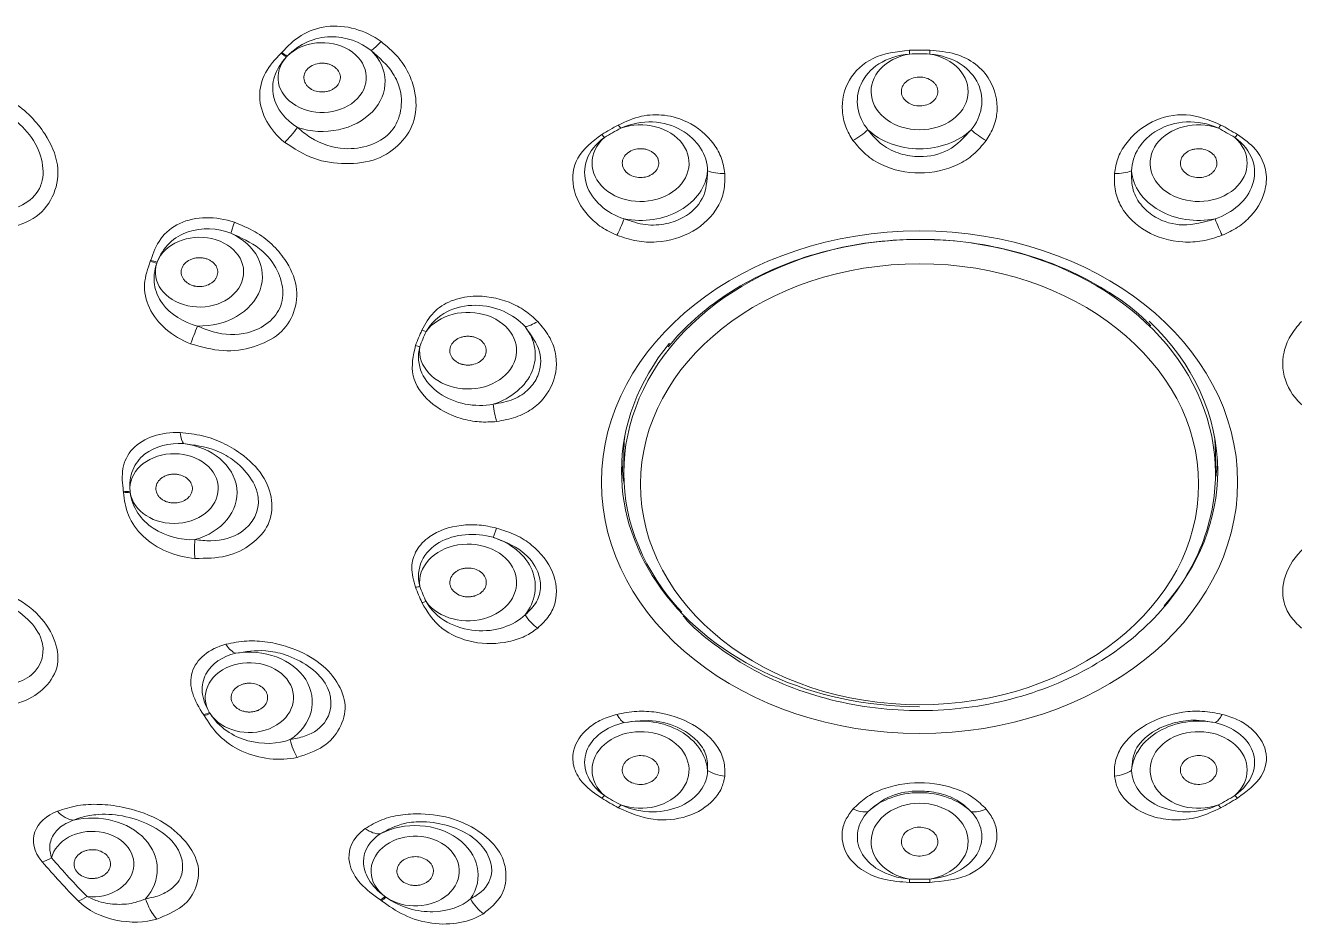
# Model space of a CAD drawing. Extents: x 0 to 3160, y 0 to 2315.
# Drawn here: x 1064.44 to 1099.19, y 929.91 to 954.57 of the extents above; entities that cross this region are included whole.
import ezdxf

# ---------------------------------------------------------------- set-up
doc = ezdxf.new("R2010")
doc.units = 0
doc.header["$LTSCALE"] = 10
doc.header["$MEASUREMENT"] = 0
doc.layers.get('0').update_dxf_attribs({"linetype": 'CONTINUOUS'})

msp = doc.modelspace()

# ---------------------------------------------------------------- linework, layer by layer
at = {"color": 7, "linetype": 'Continuous', "lineweight": 18}
for p, q in [((1080.824, 942.789), (1080.824, 942.304)), ((1097.024, 942.304), (1097.024, 942.789))]:
    msp.add_line(p, q, dxfattribs=at)
at = {"color": 7, "linetype": 'Continuous', "lineweight": 13}
for centre, major_axis, ratio, start_param, end_param in [((1088.924, 946.63), (37.699, 0), 0.790155, 5.156583, 10.55138), ((1088.924, 945.822), (-34.52, 0), 0.790155, 3.141593, 6.283185), ((1072.565, 953.137), (1.209, 0), 0.790155, 2.51018, 8.762594), ((1074.305, 954.509), (-0.475, -0.643), 0.18333, 0.372338, 1.069202), ((1088.924, 943.388), (21.895, 0), 0.790155, 2.493937, 2.495651), ((1088.924, 943.375), (21.709, 0), 0.790155, 2.493937, 2.495651), ((1072.565, 953.022), (-1.723, 0), 0.790155, 1.168192, 3.821397), ((1088.924, 952.755), (1.328, 0), 0.790155, 1.780257, 7.64452), ((1088.924, 942.489), (-14.424, 0), 0.790155, 4.69308, 4.731698), ((1088.924, 942.483), (14.302, 0), 0.790155, 1.551487, 1.590105), ((1081.283, 950.793), (1.328, 0), 0.790155, 2.408576, 8.272839), ((1096.565, 950.793), (1.328, 0), 0.790155, 1.151939, 7.016202), ((1071.688, 951.771), (-0.496, -0.628), 0.201371, 1.028996, 1.72586), ((1088.924, 942.489), (-14.424, 0), 0.790155, 5.321398, 5.360017), ((1088.924, 942.483), (14.302, 0), 0.790155, 2.179806, 2.218424), ((1087.116, 951.822), (-0.651, -0.465), 0.42584, 1.252545, 1.894), ((1088.924, 952.64), (-1.842, 0), 0.790155, 0.696206, 2.445387), ((1090.732, 951.822), (-0.651, 0.465), 0.42584, 1.247593, 1.889048), ((1088.924, 942.483), (14.302, 0), 0.790155, 0.923169, 0.961787), ((1088.924, 942.489), (-14.424, 0), 0.790155, 4.064761, 4.10338), ((1081.283, 950.678), (-1.842, 0), 0.790155, 1.324524, 3.073705), ((1083.634, 950.928), (-0.797, -0.065), 0.516767, 0.830444, 1.4719), ((1094.214, 950.928), (-0.797, 0.065), 0.516767, 1.669693, 2.311148), ((1096.565, 950.678), (-1.842, 0), 0.790155, 0.067887, 1.817068), ((1070.321, 949.602), (-0.262, -0.756), 0.015481, 5.319461, 6.016325), ((1080.708, 949.248), (-0.294, -0.744), 0.137649, 1.008542, 1.649998), ((1088.924, 942.304), (-8.1, 0), 0.790155, 3.141593, 5.631894), ((1097.14, 949.248), (-0.294, 0.744), 0.137649, 1.491595, 2.13305), ((1069.207, 947.808), (1.209, 0), 0.790155, 2.879779, 9.132193), ((1069.207, 947.693), (-1.723, 0), 0.790155, 1.537791, 4.190996), ((1088.924, 943.388), (21.895, 0), 0.790155, 2.863537, 2.86525), ((1088.924, 943.375), (21.709, 0), 0.790155, 2.863537, 2.86525), ((1076.56, 945.657), (1.328, 0), 0.790155, 3.036895, 8.901158), ((1078.556, 946.908), (-0.58, -0.551), 0.3757, 0.441364, 1.082819), ((1069.133, 946.302), (-0.285, -0.748), 0.006264, 0.917112, 1.613975), ((1088.924, 942.489), (-14.424, 0), 0.790155, 5.949717, 5.988335), ((1088.924, 942.483), (14.302, 0), 0.790155, 2.808124, 2.846742), ((1076.56, 945.542), (-1.842, 0), 0.790155, 1.952843, 3.702024), ((1077.439, 944.19), (0.098, -0.794), 0.237725, 4.681171, 5.322626), ((1068.85, 943.889), (-0.037, -0.799), 0.234951, 5.362384, 6.059247), ((1068.511, 941.88), (1.209, 0), 0.790155, 3.249378, 9.501792), ((1068.511, 941.766), (-1.723, 0), 0.790155, 1.90739, 4.560595), ((1088.924, 943.388), (21.895, 0), 0.790155, 3.233136, 3.234849), ((1088.924, 943.375), (21.709, 0), 0.790155, 3.233136, 3.234849), ((1077.439, 941.297), (-0.208, -0.772), 0.056522, 0.242482, 0.883937), ((1069.25, 940.473), (-0.061, -0.798), 0.212439, 4.718598, 5.415462), ((1076.56, 939.309), (1.328, 0), 0.790155, 3.665213, 9.529476), ((1076.56, 939.194), (-1.842, 0), 0.790155, 2.581161, 4.330343), ((1088.924, 942.489), (-14.424, 0), 0.790155, 0.29485, 0.333468), ((1088.924, 942.483), (14.302, 0), 0.790155, 3.436443, 3.475061), ((1088.924, 942.355), (8.162, 0), 0.790155, 3.665551, 4.712389), ((1078.556, 938.58), (0.511, -0.615), 0.556904, 4.516601, 5.158057), ((1070.09, 938.142), (0.202, -0.774), 0.44544, 5.337326, 6.034189), ((1070.573, 936.04), (-1.723, 0), 0.790155, 2.276989, 4.930194), ((1070.573, 936.155), (1.209, 0), 0.790155, 3.618977, 9.871391), ((1088.924, 943.388), (21.895, 0), 0.790155, 3.602735, 3.604448), ((1088.924, 943.375), (21.709, 0), 0.790155, 3.602735, 3.604448), ((1080.708, 936.239), (0.189, -0.777), 0.318853, 5.403993, 6.045448), ((1081.283, 934.058), (-1.842, 0), 0.790155, 3.20948, 4.958661), ((1096.565, 934.058), (-1.842, 0), 0.790155, 4.466117, 6.215298), ((1097.14, 936.239), (0.189, 0.777), 0.318853, 3.37933, 4.020785), ((1081.283, 934.173), (1.328, 0), 0.790155, 4.293532, 10.157795), ((1096.565, 934.173), (1.328, 0), 0.790155, 5.550169, 11.414432), ((1072.025, 935.071), (0.177, -0.78), 0.425202, 4.701083, 5.397947), ((1083.634, 934.56), (0.796, -0.078), 0.69797, 4.082197, 4.723652), ((1094.214, 934.56), (0.796, 0.078), 0.69797, 4.701126, 5.342581), ((1088.924, 932.096), (-1.842, 0), 0.790155, 3.837798, 5.58698), ((1088.924, 942.489), (-14.424, 0), 0.790155, 0.923169, 0.961787), ((1088.924, 942.483), (14.302, 0), 0.790155, 4.064761, 4.10338), ((1088.924, 932.211), (1.328, 0), 0.790155, 4.92185, 10.786113), ((1088.924, 942.483), (14.302, 0), 0.790155, 5.321398, 5.360017), ((1088.924, 942.489), (-14.424, 0), 0.790155, 2.179806, 2.218424), ((1065.566, 933.752), (0.359, -0.933), 0.592247, 5.317737, 5.995766), ((1066.272, 931.452), (-1.779, 0), 0.790155, 2.531812, 5.008011), ((1087.116, 933.666), (0.6, -0.53), 0.607043, 5.181947, 5.823402), ((1090.732, 933.666), (0.6, 0.53), 0.607043, 3.601376, 4.242831), ((1066.272, 931.595), (1.136, 0), 0.790155, 4.587753, 9.235255), ((1073.873, 933.137), (0.458, -0.656), 0.61852, 5.225567, 5.92243), ((1075.113, 931.404), (1.209, 0), 0.790155, 3.988576, 10.24099), ((1075.113, 931.29), (-1.723, 0), 0.790155, 2.646588, 5.299793), ((1088.924, 944.6), (28.789, 0), 0.790155, 3.741114, 3.798709), ((1088.924, 944.63), (-29.098, 0), 0.790155, 0.599521, 0.657116), ((1088.924, 942.489), (-14.424, 0), 0.790155, 1.551487, 1.590105), ((1088.924, 942.483), (14.302, 0), 0.790155, 4.69308, 4.731698), ((1088.924, 943.375), (21.709, 0), 0.790155, 3.972334, 3.974047), ((1068.257, 930.826), (0.292, -0.956), 0.556219, 4.729444, 5.407473), ((1088.924, 943.388), (21.895, 0), 0.790155, 3.972334, 3.974047), ((1077.082, 930.825), (0.431, -0.674), 0.60329, 4.599472, 5.296335)]:
    msp.add_ellipse(centre, major_axis=major_axis, ratio=ratio, start_param=start_param, end_param=end_param, dxfattribs=at)
at = {"color": 7, "linetype": 'Continuous', "lineweight": 18}
for centre, major_axis, ratio, start_param, end_param in [((1088.924, 945.987), (34.11, 0), 0.790155, 0, 3.141593), ((1071.589, 954.191), (-0.579, 0.552), 0.489427, 1.773217, 2.007632), ((1071.611, 954.214), (0.578, -0.553), 0.488794, 4.91568, 5.150095), ((1088.648, 954.272), (-0.012, 0.8), 0.011834, 2.076794, 2.23044), ((1089.2, 954.272), (-0.012, -0.8), 0.011834, 0.911152, 1.064799), ((1080.296, 951.985), (-0.41, 0.687), 0.369764, 1.971146, 2.124793), ((1080.743, 952.242), (0.386, -0.701), 0.350617, 5.125372, 5.279019), ((1097.105, 952.242), (0.386, 0.701), 0.350617, 4.145759, 4.299406), ((1097.552, 951.985), (-0.41, -0.687), 0.369764, 1.0168, 1.170446), ((1068.039, 948.545), (-0.753, 0.27), 0.589653, 1.54494, 1.779354), ((1068.049, 948.574), (0.752, -0.272), 0.589366, 4.687755, 4.92217), ((1088.924, 942.355), (8.162, 0), 0.790155, 0, 0.691739), ((1075.41, 946.672), (0.733, -0.321), 0.579144, 4.807386, 4.961032), ((1088.924, 942.304), (-8.1, 0), 0.790155, 5.631894, 6.283185), ((1075.24, 946.257), (-0.747, 0.287), 0.586457, 1.638854, 1.792501), ((1088.924, 942.355), (8.162, 0), 0.790155, 2.567172, 3.141593), ((1088.924, 942.789), (8.1, 0), 0.790155, 3.061138, 3.141593), ((1088.924, 942.789), (8.1, 0), 0.790155, 0, 0.080209), ((1088.924, 942.789), (8.15, 0), 0.790155, 3.152785, 3.260973), ((1088.924, 942.789), (8.15, 0), 0.790155, 6.195221, 6.272092), ((1088.924, 942.355), (8.162, 0), 0.790155, 3.141593, 3.665552), ((1088.924, 942.304), (-8.1, 0), 0.790155, 0, 0.637449), ((1088.924, 942.355), (8.162, 0), 0.790155, 5.675484, 6.283185), ((1067.306, 942.297), (0.795, 0.092), 0.610341, 4.407184, 4.641599), ((1067.31, 942.268), (-0.794, -0.094), 0.610244, 1.264274, 1.498689), ((1075.24, 939.689), (0.747, 0.287), 0.586457, 4.337038, 4.490685), ((1075.41, 939.274), (-0.733, -0.321), 0.579144, 1.168506, 1.322153), ((1069.483, 936.233), (0.677, 0.426), 0.548886, 4.145622, 4.380037), ((1069.499, 936.206), (-0.676, -0.427), 0.548418, 1.002967, 1.237381), ((1080.296, 933.961), (0.41, 0.687), 0.369764, 4.004746, 4.158392), ((1080.743, 933.704), (-0.386, -0.701), 0.350617, 0.85052, 1.004166), ((1097.105, 933.704), (-0.386, 0.701), 0.350617, 2.137426, 2.291073), ((1097.552, 933.961), (0.41, -0.687), 0.369764, 5.266386, 5.420032), ((1065.156, 932.377), (-0.756, -0.654), 0.50602, 0.844351, 1.158239), ((1088.648, 931.675), (0.012, 0.8), 0.011834, 3.899098, 4.052745), ((1089.2, 931.675), (0.012, -0.8), 0.011834, 5.372033, 5.52568), ((1066.13, 931.318), (0.716, 0.699), 0.485274, 3.956021, 4.26991), ((1074.285, 931.199), (0.468, 0.649), 0.413301, 3.957805, 4.19222), ((1074.313, 931.179), (-0.467, -0.65), 0.412525, 0.815539, 1.049953)]:
    msp.add_ellipse(centre, major_axis=major_axis, ratio=ratio, start_param=start_param, end_param=end_param, dxfattribs=at)
at = {"color": 7, "linetype": 'Continuous', "lineweight": 13}
for centre, major_axis in [((1088.924, 945.609), (33.622, 0)), ((1088.924, 942.055), (-8.709, 0)), ((1088.924, 941.998), (7.641, 0))]:
    msp.add_ellipse(centre, major_axis=major_axis, ratio=0.790155, dxfattribs=at)
for points, knots in [([(1074.179, 954.123), (1073.758, 954.434), (1073.2, 954.595), (1072.434, 954.501), (1072.194, 954.415), (1071.786, 954.159), (1071.623, 953.993), (1071.463, 953.826)], [0, 0, 0, 0, 0.5, 0.5, 0.75, 0.75, 1, 1, 1, 1]), ([(1074.179, 954.123), (1074.337, 953.992), (1074.641, 953.74), (1074.95, 953.265), (1075.148, 952.677), (1075.157, 951.973), (1074.75, 951.31), (1074.079, 950.849), (1073.214, 950.74), (1072.301, 950.867), (1071.797, 951.195), (1071.54, 951.362)], [0, 0, 0, 0, 0.087607, 0.169371, 0.250856, 0.377447, 0.501128, 0.621802, 0.747777, 0.872041, 1, 1, 1, 1]), ([(1071.611, 953.724), (1071.774, 953.891), (1071.961, 954.024), (1072.365, 954.202), (1072.579, 954.247), (1073.209, 954.263), (1073.612, 954.114), (1073.905, 953.878)], [0, 0, 0, 0, 0.25, 0.25, 0.5, 0.5, 1, 1, 1, 1]), ([(1071.441, 953.802), (1071.282, 953.636), (1071.122, 953.465), (1070.905, 953.065), (1070.849, 952.84), (1070.867, 952.154), (1071.133, 951.684), (1071.54, 951.362)], [0, 0, 0, 0, 0.25, 0.25, 0.5, 0.5, 1, 1, 1, 1]), ([(1071.89, 951.769), (1071.565, 951.97), (1071.314, 952.281), (1071.199, 952.802), (1071.204, 952.986), (1071.318, 953.351), (1071.431, 953.533), (1071.589, 953.7)], [0, 0, 0, 0, 0.5, 0.5, 0.75, 0.75, 1, 1, 1, 1]), ([(1071.89, 951.769), (1072.006, 951.673), (1072.372, 951.37), (1073.318, 951.056), (1074.131, 951.322), (1074.694, 951.912), (1074.835, 952.546), (1074.488, 953.364), (1074.128, 953.681), (1073.905, 953.878)], [0, 0, 0, 0, 0.080562, 0.253207, 0.499831, 0.500495, 0.747529, 0.843295, 1, 1, 1, 1]), ([(1087.1, 951.413), (1087.026, 951.536), (1086.873, 951.79), (1086.763, 952.361), (1086.91, 953.084), (1087.626, 953.767), (1088.296, 953.844), (1088.646, 953.884)], [0, 0, 0, 0, 0.121003, 0.24993, 0.500418, 0.740079, 1, 1, 1, 1]), ([(1087.51, 951.707), (1087.219, 952.061), (1087.127, 952.536), (1087.417, 953.172), (1087.582, 953.365), (1088.033, 953.656), (1088.323, 953.752), (1088.648, 953.781)], [0, 0, 0, 0, 0.5, 0.5, 0.75, 0.75, 1, 1, 1, 1]), ([(1089.2, 953.781), (1089.523, 953.752), (1089.813, 953.657), (1090.264, 953.366), (1090.431, 953.171), (1090.72, 952.541), (1090.628, 952.06), (1090.338, 951.707)], [0, 0, 0, 0, 0.25, 0.25, 0.5, 0.5, 1, 1, 1, 1]), ([(1089.203, 953.884), (1089.44, 953.864), (1089.891, 953.828), (1090.48, 953.529), (1090.952, 952.997), (1091.095, 952.36), (1090.977, 951.789), (1090.823, 951.537), (1090.748, 951.413)], [0, 0, 0, 0, 0.178327, 0.339125, 0.500023, 0.752204, 0.878517, 1, 1, 1, 1]), ([(1063.484, 952.793), (1063.692, 952.694), (1064.095, 952.503), (1064.604, 952.082), (1065.063, 951.509), (1065.396, 950.757), (1065.276, 949.929), (1064.786, 949.265), (1063.948, 948.967), (1062.987, 948.943), (1062.371, 949.189), (1062.054, 949.316)], [0, 0, 0, 0, 0.087456, 0.169153, 0.25014, 0.377375, 0.499739, 0.622279, 0.749894, 0.871256, 1, 1, 1, 1]), ([(1062.327, 949.888), (1062.409, 949.837), (1062.632, 949.696), (1063.123, 949.508), (1064.026, 949.387), (1064.697, 949.784), (1065.012, 950.55), (1064.831, 951.351), (1064.147, 952.003), (1063.694, 952.282), (1063.453, 952.38), (1063.366, 952.415)], [0, 0, 0, 0, 0.046355, 0.127416, 0.254336, 0.50001, 0.500136, 0.746142, 0.872777, 0.954138, 1, 1, 1, 1]), ([(1080.673, 951.837), (1080.878, 951.931), (1081.268, 952.111), (1081.947, 952.138), (1082.687, 951.917), (1083.232, 951.456), (1083.521, 950.929), (1083.566, 950.649), (1083.589, 950.511)], [0, 0, 0, 0, 0.178327, 0.339125, 0.500023, 0.752204, 0.878517, 1, 1, 1, 1]), ([(1080.743, 951.752), (1081.026, 951.878), (1081.329, 951.936), (1081.901, 951.907), (1082.174, 951.825), (1082.85, 951.442), (1083.11, 951.005), (1083.121, 950.58)], [0, 0, 0, 0, 0.25, 0.25, 0.5, 0.5, 1, 1, 1, 1]), ([(1094.259, 950.511), (1094.282, 950.647), (1094.329, 950.929), (1094.625, 951.452), (1095.23, 951.982), (1096.27, 952.215), (1096.866, 951.966), (1097.175, 951.837)], [0, 0, 0, 0, 0.121003, 0.24993, 0.500418, 0.740079, 1, 1, 1, 1]), ([(1094.727, 950.58), (1094.738, 951.007), (1094.993, 951.439), (1095.674, 951.826), (1095.944, 951.907), (1096.516, 951.936), (1096.821, 951.879), (1097.105, 951.752)], [0, 0, 0, 0, 0.5, 0.5, 0.75, 0.75, 1, 1, 1, 1]), ([(1080.638, 948.817), (1080.495, 948.885), (1080.2, 949.024), (1079.727, 949.445), (1079.359, 950.111), (1079.477, 951.008), (1079.967, 951.383), (1080.222, 951.578)], [0, 0, 0, 0, 0.121003, 0.24993, 0.500418, 0.740079, 1, 1, 1, 1]), ([(1087.51, 951.707), (1087.631, 951.559), (1087.864, 951.274), (1088.383, 951.029), (1089.012, 950.931), (1089.784, 951.098), (1090.146, 951.496), (1090.338, 951.707)], [0, 0, 0, 0, 0.179168, 0.347393, 0.501625, 0.737142, 1, 1, 1, 1]), ([(1097.626, 951.578), (1097.805, 951.452), (1098.145, 951.212), (1098.419, 950.692), (1098.442, 950.033), (1098.128, 949.439), (1097.649, 949.022), (1097.354, 948.885), (1097.21, 948.817)], [0, 0, 0, 0, 0.178327, 0.339125, 0.500023, 0.752204, 0.878517, 1, 1, 1, 1]), ([(1080.834, 949.267), (1080.351, 949.423), (1079.946, 949.769), (1079.735, 950.425), (1079.732, 950.66), (1079.889, 951.108), (1080.055, 951.321), (1080.296, 951.495)], [0, 0, 0, 0, 0.5, 0.5, 0.75, 0.75, 1, 1, 1, 1]), ([(1090.748, 951.413), (1090.638, 951.279), (1090.424, 951.019), (1089.831, 950.642), (1088.926, 950.447), (1088.019, 950.64), (1087.425, 951.018), (1087.211, 951.279), (1087.1, 951.413)], [0, 0, 0, 0, 0.130106, 0.252927, 0.499594, 0.746402, 0.869479, 1, 1, 1, 1]), ([(1097.552, 951.495), (1097.792, 951.322), (1097.957, 951.11), (1098.116, 950.662), (1098.113, 950.425), (1097.904, 949.774), (1097.495, 949.422), (1097.014, 949.267)], [0, 0, 0, 0, 0.25, 0.25, 0.5, 0.5, 1, 1, 1, 1]), ([(1083.589, 950.511), (1083.59, 950.349), (1083.592, 950.035), (1083.366, 949.447), (1082.765, 948.866), (1081.902, 948.605), (1081.167, 948.641), (1080.818, 948.758), (1080.638, 948.817)], [0, 0, 0, 0, 0.130106, 0.252927, 0.499594, 0.746402, 0.869479, 1, 1, 1, 1]), ([(1080.834, 949.267), (1081.028, 949.2), (1081.404, 949.071), (1081.986, 949.109), (1082.56, 949.32), (1083.075, 949.817), (1083.105, 950.316), (1083.121, 950.58)], [0, 0, 0, 0, 0.179168, 0.347393, 0.501625, 0.737142, 1, 1, 1, 1]), ([(1097.21, 948.817), (1097.031, 948.758), (1096.683, 948.642), (1095.949, 948.605), (1095.086, 948.864), (1094.483, 949.445), (1094.256, 950.033), (1094.258, 950.349), (1094.259, 950.511)], [0, 0, 0, 0, 0.130106, 0.252927, 0.499594, 0.746402, 0.869479, 1, 1, 1, 1]), ([(1094.727, 950.58), (1094.727, 950.402), (1094.728, 950.056), (1094.986, 949.612), (1095.432, 949.237), (1096.165, 949.018), (1096.721, 949.181), (1097.014, 949.267)], [0, 0, 0, 0, 0.179168, 0.347393, 0.501625, 0.737142, 1, 1, 1, 1]), ([(1070.162, 949.174), (1069.659, 949.348), (1069.096, 949.344), (1068.454, 949.042), (1068.276, 948.894), (1068.019, 948.54), (1067.943, 948.339), (1067.87, 948.137)], [0, 0, 0, 0, 0.5, 0.5, 0.75, 0.75, 1, 1, 1, 1]), ([(1070.162, 949.174), (1070.356, 949.095), (1070.73, 948.943), (1071.202, 948.584), (1071.622, 948.086), (1071.923, 947.428), (1071.837, 946.692), (1071.432, 946.072), (1070.708, 945.729), (1069.844, 945.593), (1069.26, 945.761), (1068.963, 945.846)], [0, 0, 0, 0, 0.087607, 0.169371, 0.250856, 0.377447, 0.501128, 0.621802, 0.747777, 0.872041, 1, 1, 1, 1]), ([(1068.049, 948.083), (1068.124, 948.286), (1068.238, 948.463), (1068.53, 948.744), (1068.705, 948.846), (1069.272, 949.039), (1069.7, 949.013), (1070.065, 948.874)], [0, 0, 0, 0, 0.25, 0.25, 0.5, 0.5, 1, 1, 1, 1]), ([(1069.15, 946.332), (1069.291, 946.274), (1069.735, 946.091), (1070.696, 946.058), (1071.306, 946.535), (1071.561, 947.246), (1071.425, 947.88), (1070.786, 948.553), (1070.341, 948.751), (1070.065, 948.874)], [0, 0, 0, 0, 0.080562, 0.253207, 0.499831, 0.500495, 0.747529, 0.843295, 1, 1, 1, 1]), ([(1067.86, 948.108), (1067.788, 947.909), (1067.718, 947.703), (1067.691, 947.268), (1067.735, 947.04), (1068.036, 946.402), (1068.467, 946.035), (1068.963, 945.846)], [0, 0, 0, 0, 0.25, 0.25, 0.5, 0.5, 1, 1, 1, 1]), ([(1069.15, 946.332), (1068.771, 946.429), (1068.41, 946.65), (1068.08, 947.105), (1068.003, 947.279), (1067.946, 947.652), (1067.969, 947.854), (1068.039, 948.055)], [0, 0, 0, 0, 0.5, 0.5, 0.75, 0.75, 1, 1, 1, 1]), ([(1075.295, 946.219), (1075.389, 946.391), (1075.57, 946.717), (1076.079, 947.049), (1076.805, 947.204), (1077.544, 947.073), (1078.129, 946.77), (1078.356, 946.56), (1078.467, 946.457)], [0, 0, 0, 0, 0.178327, 0.339125, 0.500023, 0.752204, 0.878517, 1, 1, 1, 1]), ([(1075.41, 946.182), (1075.545, 946.415), (1075.746, 946.602), (1076.22, 946.843), (1076.495, 946.901), (1077.3, 946.898), (1077.813, 946.66), (1078.121, 946.316)], [0, 0, 0, 0, 0.25, 0.25, 0.5, 0.5, 1, 1, 1, 1]), ([(1078.467, 946.457), (1078.579, 946.324), (1078.796, 946.066), (1079.024, 945.479), (1078.956, 944.725), (1078.466, 944.117), (1077.871, 943.812), (1077.521, 943.749), (1077.34, 943.716)], [0, 0, 0, 0, 0.130106, 0.252927, 0.499594, 0.746402, 0.869479, 1, 1, 1, 1]), ([(1100.508, 943.716), (1100.328, 943.749), (1099.978, 943.812), (1099.384, 944.116), (1098.893, 944.723), (1098.823, 945.477), (1099.051, 946.065), (1099.268, 946.324), (1099.381, 946.457)], [0, 0, 0, 0, 0.130106, 0.252927, 0.499594, 0.746402, 0.869479, 1, 1, 1, 1]), ([(1077.247, 944.192), (1077.441, 944.225), (1077.818, 944.289), (1078.24, 944.585), (1078.538, 945.019), (1078.6, 945.664), (1078.286, 946.091), (1078.121, 946.316)], [0, 0, 0, 0, 0.179168, 0.347393, 0.501625, 0.737142, 1, 1, 1, 1]), ([(1077.34, 943.716), (1077.184, 943.706), (1076.859, 943.687), (1076.204, 943.818), (1075.462, 944.199), (1074.937, 944.992), (1075.059, 945.524), (1075.122, 945.801)], [0, 0, 0, 0, 0.121003, 0.24993, 0.500418, 0.740079, 1, 1, 1, 1]), ([(1077.247, 944.192), (1076.758, 944.098), (1076.195, 944.196), (1075.563, 944.636), (1075.393, 944.826), (1075.197, 945.264), (1075.174, 945.514), (1075.24, 945.767)], [0, 0, 0, 0, 0.5, 0.5, 0.75, 0.75, 1, 1, 1, 1]), ([(1068.678, 943.412), (1068.161, 943.436), (1067.67, 943.276), (1067.238, 942.815), (1067.147, 942.628), (1067.075, 942.225), (1067.097, 942.016), (1067.121, 941.807)], [0, 0, 0, 0, 0.5, 0.5, 0.75, 0.75, 1, 1, 1, 1]), ([(1068.678, 943.412), (1068.882, 943.392), (1069.277, 943.354), (1069.848, 943.148), (1070.433, 942.799), (1070.985, 942.267), (1071.231, 941.555), (1071.147, 940.863), (1070.662, 940.34), (1069.964, 939.975), (1069.379, 939.969), (1069.082, 939.967)], [0, 0, 0, 0, 0.087607, 0.169371, 0.250856, 0.377447, 0.501128, 0.621802, 0.747777, 0.872041, 1, 1, 1, 1]), ([(1067.306, 941.807), (1067.284, 942.017), (1067.309, 942.215), (1067.449, 942.56), (1067.563, 942.705), (1067.988, 943.044), (1068.384, 943.139), (1068.772, 943.111)], [0, 0, 0, 0, 0.25, 0.25, 0.5, 0.5, 1, 1, 1, 1]), ([(1069.081, 940.481), (1069.228, 940.465), (1069.69, 940.416), (1070.537, 940.65), (1070.859, 941.264), (1070.772, 942), (1070.378, 942.556), (1069.534, 943.01), (1069.064, 943.073), (1068.772, 943.111)], [0, 0, 0, 0, 0.080562, 0.253207, 0.499831, 0.500495, 0.747529, 0.843295, 1, 1, 1, 1]), ([(1067.125, 941.777), (1067.149, 941.571), (1067.177, 941.358), (1067.345, 940.944), (1067.483, 940.744), (1068.026, 940.23), (1068.565, 940.006), (1069.082, 939.967)], [0, 0, 0, 0, 0.25, 0.25, 0.5, 0.5, 1, 1, 1, 1]), ([(1069.081, 940.481), (1068.699, 940.465), (1068.277, 940.57), (1067.775, 940.903), (1067.628, 941.043), (1067.408, 941.376), (1067.336, 941.57), (1067.31, 941.778)], [0, 0, 0, 0, 0.5, 0.5, 0.75, 0.75, 1, 1, 1, 1]), ([(1075.122, 939.177), (1075.071, 939.359), (1074.972, 939.706), (1075.117, 940.206), (1075.551, 940.66), (1076.202, 940.885), (1076.86, 940.901), (1077.182, 940.832), (1077.34, 940.798)], [0, 0, 0, 0, 0.178327, 0.339125, 0.500023, 0.752204, 0.878517, 1, 1, 1, 1]), ([(1077.34, 940.798), (1077.52, 940.74), (1077.87, 940.628), (1078.464, 940.252), (1078.955, 939.607), (1079.025, 938.891), (1078.797, 938.375), (1078.58, 938.165), (1078.467, 938.058)], [0, 0, 0, 0, 0.130106, 0.252927, 0.499594, 0.746402, 0.869479, 1, 1, 1, 1]), ([(1099.381, 938.058), (1099.269, 938.165), (1099.052, 938.374), (1098.824, 938.889), (1098.892, 939.605), (1099.382, 940.25), (1099.977, 940.627), (1100.327, 940.74), (1100.508, 940.798)], [0, 0, 0, 0, 0.130106, 0.252927, 0.499594, 0.746402, 0.869479, 1, 1, 1, 1]), ([(1075.24, 939.199), (1075.175, 939.451), (1075.197, 939.695), (1075.392, 940.107), (1075.563, 940.28), (1076.19, 940.645), (1076.76, 940.684), (1077.247, 940.545)], [0, 0, 0, 0, 0.25, 0.25, 0.5, 0.5, 1, 1, 1, 1]), ([(1078.121, 938.42), (1078.241, 938.534), (1078.473, 938.755), (1078.574, 939.184), (1078.483, 939.672), (1078.068, 940.227), (1077.531, 940.435), (1077.247, 940.545)], [0, 0, 0, 0, 0.179168, 0.347393, 0.501625, 0.737142, 1, 1, 1, 1]), ([(1062.054, 939.363), (1062.266, 939.372), (1062.675, 939.389), (1063.316, 939.264), (1064.03, 938.992), (1064.781, 938.518), (1065.273, 937.786), (1065.397, 937.027), (1065.027, 936.42), (1064.383, 935.983), (1063.79, 935.919), (1063.484, 935.887)], [0, 0, 0, 0, 0.087456, 0.169153, 0.25014, 0.377375, 0.499739, 0.622279, 0.749894, 0.871256, 1, 1, 1, 1]), ([(1063.366, 936.498), (1063.454, 936.49), (1063.695, 936.469), (1064.148, 936.524), (1064.832, 936.809), (1065.011, 937.425), (1064.697, 938.191), (1064.024, 938.773), (1063.121, 939.017), (1062.631, 939.055), (1062.408, 939.033), (1062.327, 939.025)], [0, 0, 0, 0, 0.046355, 0.127416, 0.254336, 0.50001, 0.500136, 0.746142, 0.872777, 0.954138, 1, 1, 1, 1]), ([(1078.467, 938.058), (1078.356, 937.979), (1078.127, 937.817), (1077.539, 937.629), (1076.707, 937.606), (1075.739, 938.016), (1075.447, 938.504), (1075.295, 938.758)], [0, 0, 0, 0, 0.121003, 0.24993, 0.500418, 0.740079, 1, 1, 1, 1]), ([(1069.928, 937.616), (1070.116, 937.654), (1070.477, 937.727), (1071.07, 937.694), (1071.742, 937.53), (1072.47, 937.187), (1073.014, 936.592), (1073.263, 935.924), (1073.082, 935.303), (1072.645, 934.77), (1072.138, 934.603), (1071.88, 934.518)], [0, 0, 0, 0, 0.087607, 0.169371, 0.250856, 0.377447, 0.501128, 0.621802, 0.747777, 0.872041, 1, 1, 1, 1]), ([(1069.928, 937.616), (1069.467, 937.495), (1069.114, 937.21), (1068.951, 936.662), (1068.958, 936.462), (1069.083, 936.067), (1069.198, 935.878), (1069.316, 935.69)], [0, 0, 0, 0, 0.5, 0.5, 0.75, 0.75, 1, 1, 1, 1]), ([(1069.483, 935.742), (1069.366, 935.932), (1069.299, 936.124), (1069.268, 936.485), (1069.305, 936.652), (1069.532, 937.087), (1069.842, 937.287), (1070.201, 937.369)], [0, 0, 0, 0, 0.25, 0.25, 0.5, 0.5, 1, 1, 1, 1]), ([(1071.691, 935.004), (1071.824, 935.03), (1072.242, 935.111), (1072.86, 935.561), (1072.853, 936.222), (1072.435, 936.883), (1071.836, 937.293), (1070.9, 937.483), (1070.469, 937.413), (1070.201, 937.369)], [0, 0, 0, 0, 0.080562, 0.253207, 0.499831, 0.500495, 0.747529, 0.843295, 1, 1, 1, 1]), ([(1069.333, 935.664), (1069.451, 935.478), (1069.574, 935.288), (1069.913, 934.949), (1070.126, 934.8), (1070.839, 934.472), (1071.412, 934.412), (1071.88, 934.518)], [0, 0, 0, 0, 0.25, 0.25, 0.5, 0.5, 1, 1, 1, 1]), ([(1071.691, 935.004), (1071.358, 934.883), (1070.933, 934.863), (1070.327, 935.032), (1070.129, 935.121), (1069.775, 935.369), (1069.619, 935.53), (1069.499, 935.716)], [0, 0, 0, 0, 0.5, 0.5, 0.75, 0.75, 1, 1, 1, 1]), ([(1080.222, 933.399), (1080.043, 933.522), (1079.703, 933.757), (1079.429, 934.223), (1079.406, 934.783), (1079.72, 935.255), (1080.199, 935.564), (1080.494, 935.653), (1080.638, 935.697)], [0, 0, 0, 0, 0.178327, 0.339125, 0.500023, 0.752204, 0.878517, 1, 1, 1, 1]), ([(1080.638, 935.697), (1080.817, 935.731), (1081.165, 935.797), (1081.899, 935.762), (1082.762, 935.466), (1083.365, 934.922), (1083.592, 934.406), (1083.59, 934.14), (1083.589, 934.003)], [0, 0, 0, 0, 0.130106, 0.252927, 0.499594, 0.746402, 0.869479, 1, 1, 1, 1]), ([(1094.259, 934.003), (1094.258, 934.14), (1094.256, 934.405), (1094.482, 934.92), (1095.083, 935.464), (1095.946, 935.762), (1096.681, 935.798), (1097.03, 935.731), (1097.21, 935.697)], [0, 0, 0, 0, 0.130106, 0.252927, 0.499594, 0.746402, 0.869479, 1, 1, 1, 1]), ([(1097.21, 935.697), (1097.353, 935.653), (1097.648, 935.562), (1098.121, 935.25), (1098.489, 934.721), (1098.371, 933.951), (1097.881, 933.588), (1097.626, 933.399)], [0, 0, 0, 0, 0.121003, 0.24993, 0.500418, 0.740079, 1, 1, 1, 1]), ([(1080.296, 933.47), (1080.056, 933.644), (1079.891, 933.851), (1079.732, 934.273), (1079.735, 934.491), (1079.944, 935.07), (1080.353, 935.361), (1080.834, 935.47)], [0, 0, 0, 0, 0.25, 0.25, 0.5, 0.5, 1, 1, 1, 1]), ([(1083.121, 934.157), (1083.121, 934.301), (1083.12, 934.582), (1082.862, 934.971), (1082.416, 935.321), (1081.683, 935.581), (1081.127, 935.508), (1080.834, 935.47)], [0, 0, 0, 0, 0.179168, 0.347393, 0.501625, 0.737142, 1, 1, 1, 1]), ([(1097.014, 935.47), (1096.82, 935.503), (1096.444, 935.567), (1095.862, 935.474), (1095.288, 935.239), (1094.773, 934.782), (1094.743, 934.373), (1094.727, 934.157)], [0, 0, 0, 0, 0.179168, 0.347393, 0.501625, 0.737142, 1, 1, 1, 1]), ([(1097.014, 935.47), (1097.497, 935.36), (1097.902, 935.074), (1098.113, 934.49), (1098.116, 934.275), (1097.959, 933.853), (1097.793, 933.645), (1097.552, 933.47)], [0, 0, 0, 0, 0.5, 0.5, 0.75, 0.75, 1, 1, 1, 1]), ([(1083.589, 934.003), (1083.566, 933.89), (1083.519, 933.657), (1083.223, 933.243), (1082.618, 932.85), (1081.578, 932.745), (1080.982, 933.005), (1080.673, 933.14)], [0, 0, 0, 0, 0.121003, 0.24993, 0.500418, 0.740079, 1, 1, 1, 1]), ([(1083.121, 934.157), (1083.11, 933.776), (1082.855, 933.405), (1082.174, 933.09), (1081.904, 933.029), (1081.332, 933.025), (1081.027, 933.087), (1080.743, 933.214)], [0, 0, 0, 0, 0.5, 0.5, 0.75, 0.75, 1, 1, 1, 1]), ([(1097.175, 933.14), (1096.97, 933.043), (1096.58, 932.858), (1095.901, 932.777), (1095.161, 932.899), (1094.616, 933.239), (1094.327, 933.657), (1094.282, 933.889), (1094.259, 934.003)], [0, 0, 0, 0, 0.178327, 0.339125, 0.500023, 0.752204, 0.878517, 1, 1, 1, 1]), ([(1097.105, 933.214), (1096.823, 933.088), (1096.519, 933.026), (1095.947, 933.028), (1095.674, 933.09), (1094.998, 933.402), (1094.738, 933.778), (1094.727, 934.157)], [0, 0, 0, 0, 0.25, 0.25, 0.5, 0.5, 1, 1, 1, 1]), ([(1087.1, 933.102), (1087.21, 933.21), (1087.424, 933.421), (1088.017, 933.726), (1088.922, 933.883), (1089.829, 933.727), (1090.423, 933.421), (1090.637, 933.21), (1090.748, 933.102)], [0, 0, 0, 0, 0.130106, 0.252927, 0.499594, 0.746402, 0.869479, 1, 1, 1, 1]), ([(1090.338, 933.03), (1090.217, 933.143), (1089.984, 933.364), (1089.465, 933.554), (1088.836, 933.627), (1088.064, 933.501), (1087.702, 933.192), (1087.51, 933.03)], [0, 0, 0, 0, 0.179168, 0.347393, 0.501625, 0.737142, 1, 1, 1, 1]), ([(1065.316, 933.046), (1065.497, 933.104), (1065.849, 933.216), (1066.464, 933.248), (1067.204, 933.158), (1068.063, 932.886), (1068.804, 932.308), (1069.232, 931.619), (1069.163, 930.956), (1068.783, 930.392), (1068.289, 930.191), (1068.035, 930.089)], [0, 0, 0, 0, 0.087456, 0.169153, 0.25014, 0.377375, 0.499739, 0.622279, 0.749894, 0.871256, 1, 1, 1, 1]), ([(1067.73, 930.647), (1067.808, 930.66), (1068.022, 930.696), (1068.388, 930.853), (1068.855, 931.283), (1068.748, 931.908), (1068.149, 932.559), (1067.318, 932.952), (1066.436, 932.973), (1065.999, 932.895), (1065.818, 932.823), (1065.753, 932.797)], [0, 0, 0, 0, 0.046355, 0.127416, 0.254336, 0.50001, 0.500136, 0.746142, 0.872777, 0.954138, 1, 1, 1, 1]), ([(1073.744, 932.568), (1073.889, 932.655), (1074.169, 932.823), (1074.703, 932.956), (1075.371, 932.99), (1076.176, 932.874), (1076.947, 932.473), (1077.494, 931.922), (1077.643, 931.297), (1077.524, 930.682), (1077.163, 930.387), (1076.981, 930.237)], [0, 0, 0, 0, 0.087607, 0.169371, 0.250856, 0.377447, 0.501128, 0.621802, 0.747777, 0.872041, 1, 1, 1, 1]), ([(1088.646, 931.093), (1088.408, 931.11), (1087.957, 931.141), (1087.368, 931.386), (1086.896, 931.818), (1086.753, 932.335), (1086.871, 932.797), (1087.025, 933.001), (1087.1, 933.102)], [0, 0, 0, 0, 0.178327, 0.339125, 0.500023, 0.752204, 0.878517, 1, 1, 1, 1]), ([(1088.648, 931.184), (1088.325, 931.213), (1088.035, 931.304), (1087.584, 931.569), (1087.417, 931.745), (1087.128, 932.303), (1087.22, 932.723), (1087.51, 933.03)], [0, 0, 0, 0, 0.25, 0.25, 0.5, 0.5, 1, 1, 1, 1]), ([(1090.338, 933.03), (1090.629, 932.721), (1090.721, 932.308), (1090.431, 931.744), (1090.266, 931.571), (1089.815, 931.305), (1089.525, 931.214), (1089.2, 931.184)], [0, 0, 0, 0, 0.5, 0.5, 0.75, 0.75, 1, 1, 1, 1]), ([(1090.748, 933.102), (1090.822, 933.002), (1090.975, 932.796), (1091.085, 932.334), (1090.938, 931.749), (1090.222, 931.192), (1089.552, 931.127), (1089.203, 931.093)], [0, 0, 0, 0, 0.121003, 0.24993, 0.500418, 0.740079, 1, 1, 1, 1]), ([(1073.744, 932.568), (1073.401, 932.329), (1073.234, 931.967), (1073.362, 931.414), (1073.467, 931.23), (1073.77, 930.898), (1073.964, 930.755), (1074.16, 930.613)], [0, 0, 0, 0, 0.5, 0.5, 0.75, 0.75, 1, 1, 1, 1]), ([(1076.629, 930.643), (1076.73, 930.703), (1077.048, 930.893), (1077.353, 931.48), (1077.017, 932.089), (1076.325, 932.587), (1075.602, 932.801), (1074.701, 932.72), (1074.366, 932.537), (1074.158, 932.423)], [0, 0, 0, 0, 0.080562, 0.253207, 0.499831, 0.500495, 0.747529, 0.843295, 1, 1, 1, 1]), ([(1074.285, 930.708), (1074.089, 930.852), (1073.939, 931.011), (1073.743, 931.339), (1073.697, 931.505), (1073.695, 931.974), (1073.877, 932.246), (1074.158, 932.423)], [0, 0, 0, 0, 0.25, 0.25, 0.5, 0.5, 1, 1, 1, 1]), ([(1074.188, 930.593), (1074.382, 930.454), (1074.584, 930.312), (1075.049, 930.091), (1075.309, 930.013), (1076.094, 929.905), (1076.624, 930.009), (1076.981, 930.237)], [0, 0, 0, 0, 0.25, 0.25, 0.5, 0.5, 1, 1, 1, 1])]:
    msp.add_open_spline(points, degree=3, knots=knots, dxfattribs=at)
at = {"color": 7, "linetype": 'Continuous', "lineweight": 18}
for points, knots in [([(1072.864, 953.453), (1072.851, 953.461), (1072.823, 953.476), (1072.764, 953.501), (1072.683, 953.523), (1072.582, 953.534), (1072.445, 953.527), (1072.283, 953.477), (1072.134, 953.359), (1072.07, 953.229), (1072.062, 953.12), (1072.077, 953.039), (1072.112, 952.963), (1072.166, 952.894), (1072.217, 952.851), (1072.255, 952.826), (1072.282, 952.81), (1072.357, 952.772), (1072.496, 952.736), (1072.655, 952.743), (1072.773, 952.775), (1072.854, 952.811), (1072.925, 952.859), (1073.003, 952.936), (1073.065, 953.052), (1073.07, 953.204), (1073.014, 953.323), (1072.947, 953.393), (1072.902, 953.429), (1072.877, 953.445), (1072.864, 953.453)], [0, 0, 0, 0, 0.015625, 0.03125, 0.0625, 0.09375, 0.125, 0.1875, 0.25, 0.3125, 0.34375, 0.375, 0.40625, 0.4375, 0.46875, 0.476562, 0.484375, 0.5, 0.5625, 0.625, 0.65625, 0.6875, 0.71875, 0.75, 0.8125, 0.875, 0.9375, 0.96875, 0.984375, 1, 1, 1, 1]), ([(1089.424, 952.755), (1089.424, 952.768), (1089.422, 952.794), (1089.412, 952.847), (1089.388, 952.91), (1089.339, 952.98), (1089.253, 953.061), (1089.11, 953.133), (1088.908, 953.161), (1088.707, 953.123), (1088.569, 953.042), (1088.49, 952.956), (1088.448, 952.884), (1088.429, 952.82), (1088.424, 952.775), (1088.424, 952.749), (1088.426, 952.71), (1088.438, 952.653), (1088.483, 952.557), (1088.581, 952.454), (1088.748, 952.375), (1088.94, 952.35), (1089.13, 952.384), (1089.292, 952.473), (1089.381, 952.581), (1089.418, 952.679), (1089.424, 952.729), (1089.424, 952.755)], [0, 0, 0, 0, 0.015625, 0.03125, 0.0625, 0.09375, 0.125, 0.1875, 0.25, 0.3125, 0.375, 0.40625, 0.4375, 0.46875, 0.484375, 0.492188, 0.5, 0.53125, 0.5625, 0.625, 0.6875, 0.75, 0.8125, 0.875, 0.9375, 0.96875, 1, 1, 1, 1]), ([(1081.687, 951.026), (1081.677, 951.036), (1081.656, 951.056), (1081.61, 951.094), (1081.542, 951.134), (1081.452, 951.168), (1081.321, 951.193), (1081.152, 951.185), (1080.968, 951.114), (1080.834, 950.99), (1080.782, 950.861), (1080.782, 950.755), (1080.801, 950.677), (1080.834, 950.616), (1080.863, 950.577), (1080.882, 950.556), (1080.913, 950.526), (1080.965, 950.485), (1081.073, 950.428), (1081.229, 950.39), (1081.423, 950.404), (1081.596, 950.473), (1081.726, 950.589), (1081.79, 950.735), (1081.782, 950.865), (1081.739, 950.961), (1081.706, 951.005), (1081.687, 951.026)], [0, 0, 0, 0, 0.015625, 0.03125, 0.0625, 0.09375, 0.125, 0.1875, 0.25, 0.3125, 0.375, 0.40625, 0.4375, 0.46875, 0.484375, 0.492188, 0.5, 0.53125, 0.5625, 0.625, 0.6875, 0.75, 0.8125, 0.875, 0.9375, 0.96875, 1, 1, 1, 1]), ([(1096.97, 950.561), (1096.98, 950.571), (1096.998, 950.594), (1097.029, 950.641), (1097.056, 950.703), (1097.068, 950.782), (1097.059, 950.888), (1096.997, 951.013), (1096.854, 951.129), (1096.663, 951.191), (1096.492, 951.19), (1096.364, 951.158), (1096.277, 951.119), (1096.214, 951.076), (1096.176, 951.042), (1096.156, 951.021), (1096.129, 950.989), (1096.096, 950.937), (1096.061, 950.838), (1096.064, 950.709), (1096.14, 950.568), (1096.277, 950.458), (1096.456, 950.397), (1096.653, 950.394), (1096.806, 950.44), (1096.908, 950.502), (1096.951, 950.54), (1096.97, 950.561)], [0, 0, 0, 0, 0.015625, 0.03125, 0.0625, 0.09375, 0.125, 0.1875, 0.25, 0.3125, 0.375, 0.40625, 0.4375, 0.46875, 0.484375, 0.492188, 0.5, 0.53125, 0.5625, 0.625, 0.6875, 0.75, 0.8125, 0.875, 0.9375, 0.96875, 1, 1, 1, 1]), ([(1082.044, 945.765), (1082.262, 946.032), (1082.749, 946.542), (1083.635, 947.222), (1084.652, 947.793), (1085.77, 948.237), (1086.96, 948.544), (1088.025, 948.682), (1088.682, 948.705), (1088.924, 948.705)], [0, 0, 0, 0, 0.148784, 0.301881, 0.454578, 0.607051, 0.759409, 0.911703, 1, 1, 1, 1]), ([(1088.924, 948.705), (1089.14, 948.705), (1089.77, 948.685), (1090.809, 948.558), (1092.001, 948.262), (1093.123, 947.829), (1094.136, 947.264), (1094.85, 946.756), (1095.178, 946.419), (1095.255, 946.335)], [0, 0, 0, 0, 0.088697, 0.260068, 0.431487, 0.602833, 0.774127, 0.945438, 1, 1, 1, 1]), ([(1069.341, 948.188), (1069.325, 948.192), (1069.293, 948.198), (1069.226, 948.204), (1069.141, 948.202), (1069.041, 948.183), (1068.917, 948.138), (1068.789, 948.045), (1068.703, 947.893), (1068.703, 947.753), (1068.745, 947.649), (1068.796, 947.577), (1068.864, 947.516), (1068.945, 947.468), (1069.013, 947.442), (1069.06, 947.43), (1069.092, 947.423), (1069.18, 947.409), (1069.326, 947.414), (1069.471, 947.466), (1069.566, 947.53), (1069.625, 947.587), (1069.669, 947.652), (1069.707, 947.746), (1069.712, 947.872), (1069.647, 948.015), (1069.54, 948.11), (1069.446, 948.156), (1069.387, 948.177), (1069.357, 948.185), (1069.341, 948.188)], [0, 0, 0, 0, 0.015625, 0.03125, 0.0625, 0.09375, 0.125, 0.1875, 0.25, 0.3125, 0.34375, 0.375, 0.40625, 0.4375, 0.46875, 0.476562, 0.484375, 0.5, 0.5625, 0.625, 0.65625, 0.6875, 0.71875, 0.75, 0.8125, 0.875, 0.9375, 0.96875, 0.984375, 1, 1, 1, 1]), ([(1076.714, 946.033), (1076.699, 946.037), (1076.667, 946.044), (1076.601, 946.052), (1076.517, 946.053), (1076.418, 946.039), (1076.294, 945.999), (1076.162, 945.913), (1076.067, 945.77), (1076.05, 945.608), (1076.105, 945.479), (1076.184, 945.393), (1076.257, 945.339), (1076.328, 945.305), (1076.381, 945.288), (1076.412, 945.279), (1076.46, 945.269), (1076.532, 945.26), (1076.662, 945.264), (1076.816, 945.306), (1076.963, 945.407), (1077.052, 945.544), (1077.07, 945.698), (1077.014, 945.846), (1076.911, 945.947), (1076.804, 946.005), (1076.745, 946.025), (1076.714, 946.033)], [0, 0, 0, 0, 0.015625, 0.03125, 0.0625, 0.09375, 0.125, 0.1875, 0.25, 0.3125, 0.375, 0.40625, 0.4375, 0.46875, 0.484375, 0.492188, 0.5, 0.53125, 0.5625, 0.625, 0.6875, 0.75, 0.8125, 0.875, 0.9375, 0.96875, 1, 1, 1, 1]), ([(1068.463, 942.274), (1068.446, 942.272), (1068.414, 942.269), (1068.348, 942.256), (1068.27, 942.229), (1068.185, 942.183), (1068.091, 942.105), (1068.014, 941.982), (1068.003, 941.816), (1068.067, 941.686), (1068.154, 941.6), (1068.234, 941.548), (1068.325, 941.511), (1068.423, 941.489), (1068.498, 941.484), (1068.548, 941.486), (1068.58, 941.489), (1068.669, 941.501), (1068.803, 941.548), (1068.914, 941.637), (1068.974, 941.724), (1069.002, 941.794), (1069.014, 941.867), (1069.007, 941.965), (1068.954, 942.084), (1068.827, 942.199), (1068.684, 942.257), (1068.575, 942.274), (1068.511, 942.276), (1068.479, 942.275), (1068.463, 942.274)], [0, 0, 0, 0, 0.015625, 0.03125, 0.0625, 0.09375, 0.125, 0.1875, 0.25, 0.3125, 0.34375, 0.375, 0.40625, 0.4375, 0.46875, 0.476562, 0.484375, 0.5, 0.5625, 0.625, 0.65625, 0.6875, 0.71875, 0.75, 0.8125, 0.875, 0.9375, 0.96875, 0.984375, 1, 1, 1, 1]), ([(1082.453, 938.39), (1082.46, 938.381), (1082.692, 938.091), (1083.292, 937.604), (1084.243, 936.957), (1085.324, 936.446), (1086.487, 936.072), (1087.709, 935.846), (1088.961, 935.773), (1090.212, 935.855), (1091.434, 936.09), (1092.596, 936.474), (1093.673, 936.998), (1094.636, 937.651), (1095.464, 938.416), (1096.134, 939.277), (1096.629, 940.211), (1096.933, 941.176), (1097.019, 941.882), (1097.024, 942.251), (1097.024, 942.304)], [0, 0, 0, 0, 0.001863, 0.063469, 0.125304, 0.187297, 0.249386, 0.311528, 0.373702, 0.435903, 0.498134, 0.560396, 0.622683, 0.684966, 0.747192, 0.809278, 0.871128, 0.932666, 0.990473, 1, 1, 1, 1]), ([(1076.405, 939.684), (1076.39, 939.68), (1076.359, 939.671), (1076.299, 939.647), (1076.23, 939.609), (1076.162, 939.551), (1076.091, 939.461), (1076.047, 939.331), (1076.077, 939.171), (1076.184, 939.032), (1076.324, 938.953), (1076.452, 938.92), (1076.551, 938.911), (1076.634, 938.916), (1076.69, 938.927), (1076.722, 938.934), (1076.768, 938.948), (1076.833, 938.974), (1076.935, 939.038), (1077.028, 939.144), (1077.072, 939.293), (1077.043, 939.445), (1076.943, 939.578), (1076.786, 939.672), (1076.628, 939.706), (1076.499, 939.703), (1076.436, 939.692), (1076.405, 939.684)], [0, 0, 0, 0, 0.015625, 0.03125, 0.0625, 0.09375, 0.125, 0.1875, 0.25, 0.3125, 0.375, 0.40625, 0.4375, 0.46875, 0.484375, 0.492188, 0.5, 0.53125, 0.5625, 0.625, 0.6875, 0.75, 0.8125, 0.875, 0.9375, 0.96875, 1, 1, 1, 1]), ([(1078.121, 938.42), (1077.812, 938.122), (1077.306, 937.946), (1076.494, 938.014), (1076.223, 938.092), (1075.748, 938.357), (1075.546, 938.549), (1075.41, 938.784)], [0, 0, 0, 0, 0.5, 0.5, 0.75, 0.75, 1, 1, 1, 1]), ([(1070.348, 936.508), (1070.333, 936.502), (1070.304, 936.489), (1070.25, 936.458), (1070.188, 936.411), (1070.13, 936.344), (1070.078, 936.244), (1070.062, 936.108), (1070.129, 935.95), (1070.248, 935.846), (1070.368, 935.792), (1070.466, 935.766), (1070.568, 935.757), (1070.67, 935.764), (1070.742, 935.782), (1070.787, 935.798), (1070.816, 935.809), (1070.893, 935.846), (1070.997, 935.928), (1071.06, 936.043), (1071.076, 936.141), (1071.07, 936.214), (1071.048, 936.286), (1070.996, 936.375), (1070.892, 936.471), (1070.722, 936.542), (1070.562, 936.555), (1070.453, 936.54), (1070.392, 936.524), (1070.363, 936.513), (1070.348, 936.508)], [0, 0, 0, 0, 0.015625, 0.03125, 0.0625, 0.09375, 0.125, 0.1875, 0.25, 0.3125, 0.34375, 0.375, 0.40625, 0.4375, 0.46875, 0.476562, 0.484375, 0.5, 0.5625, 0.625, 0.65625, 0.6875, 0.71875, 0.75, 0.8125, 0.875, 0.9375, 0.96875, 0.984375, 1, 1, 1, 1]), ([(1080.878, 934.405), (1080.868, 934.394), (1080.85, 934.372), (1080.82, 934.325), (1080.792, 934.262), (1080.78, 934.184), (1080.789, 934.078), (1080.851, 933.953), (1080.994, 933.837), (1081.185, 933.774), (1081.356, 933.775), (1081.484, 933.808), (1081.571, 933.847), (1081.634, 933.89), (1081.672, 933.924), (1081.692, 933.945), (1081.719, 933.977), (1081.752, 934.029), (1081.787, 934.128), (1081.784, 934.257), (1081.708, 934.398), (1081.571, 934.507), (1081.392, 934.568), (1081.195, 934.572), (1081.042, 934.526), (1080.94, 934.463), (1080.897, 934.425), (1080.878, 934.405)], [0, 0, 0, 0, 0.015625, 0.03125, 0.0625, 0.09375, 0.125, 0.1875, 0.25, 0.3125, 0.375, 0.40625, 0.4375, 0.46875, 0.484375, 0.492188, 0.5, 0.53125, 0.5625, 0.625, 0.6875, 0.75, 0.8125, 0.875, 0.9375, 0.96875, 1, 1, 1, 1]), ([(1096.161, 933.94), (1096.171, 933.93), (1096.192, 933.909), (1096.238, 933.872), (1096.306, 933.832), (1096.396, 933.798), (1096.527, 933.772), (1096.697, 933.78), (1096.88, 933.852), (1097.014, 933.976), (1097.066, 934.105), (1097.066, 934.211), (1097.047, 934.289), (1097.014, 934.349), (1096.985, 934.388), (1096.966, 934.409), (1096.935, 934.44), (1096.883, 934.481), (1096.775, 934.538), (1096.619, 934.575), (1096.425, 934.562), (1096.252, 934.493), (1096.123, 934.377), (1096.058, 934.23), (1096.066, 934.101), (1096.109, 934.005), (1096.142, 933.961), (1096.161, 933.94)], [0, 0, 0, 0, 0.015625, 0.03125, 0.0625, 0.09375, 0.125, 0.1875, 0.25, 0.3125, 0.375, 0.40625, 0.4375, 0.46875, 0.484375, 0.492188, 0.5, 0.53125, 0.5625, 0.625, 0.6875, 0.75, 0.8125, 0.875, 0.9375, 0.96875, 1, 1, 1, 1]), ([(1065.753, 932.797), (1065.661, 932.759), (1065.432, 932.665), (1065.183, 932.409), (1065.077, 932.079), (1065.133, 931.857), (1065.156, 931.765)], [0, 0, 0, 0, 0.200427, 0.49953, 0.790892, 1, 1, 1, 1]), ([(1088.424, 932.21), (1088.424, 932.198), (1088.426, 932.171), (1088.436, 932.119), (1088.46, 932.056), (1088.509, 931.986), (1088.595, 931.905), (1088.738, 931.832), (1088.94, 931.805), (1089.141, 931.843), (1089.279, 931.923), (1089.358, 932.009), (1089.4, 932.081), (1089.419, 932.145), (1089.424, 932.19), (1089.424, 932.216), (1089.422, 932.255), (1089.41, 932.312), (1089.365, 932.409), (1089.267, 932.511), (1089.1, 932.591), (1088.908, 932.615), (1088.718, 932.581), (1088.556, 932.493), (1088.467, 932.385), (1088.43, 932.287), (1088.424, 932.236), (1088.424, 932.21)], [0, 0, 0, 0, 0.015625, 0.03125, 0.0625, 0.09375, 0.125, 0.1875, 0.25, 0.3125, 0.375, 0.40625, 0.4375, 0.46875, 0.484375, 0.492188, 0.5, 0.53125, 0.5625, 0.625, 0.6875, 0.75, 0.8125, 0.875, 0.9375, 0.96875, 1, 1, 1, 1]), ([(1065.977, 931.915), (1065.971, 931.911), (1065.957, 931.903), (1065.93, 931.885), (1065.887, 931.851), (1065.836, 931.795), (1065.793, 931.72), (1065.763, 931.612), (1065.781, 931.472), (1065.888, 931.324), (1066.035, 931.239), (1066.171, 931.206), (1066.277, 931.197), (1066.381, 931.207), (1066.462, 931.228), (1066.514, 931.25), (1066.543, 931.263), (1066.56, 931.273), (1066.573, 931.28), (1066.586, 931.288), (1066.608, 931.303), (1066.672, 931.352), (1066.731, 931.427), (1066.765, 931.521), (1066.777, 931.617), (1066.75, 931.735), (1066.657, 931.861), (1066.511, 931.953), (1066.33, 931.997), (1066.173, 931.988), (1066.06, 931.955), (1066.006, 931.931), (1065.981, 931.917), (1065.977, 931.915)], [0, 0, 0, 0, 0.007812, 0.015625, 0.03125, 0.0625, 0.09375, 0.125, 0.1875, 0.25, 0.3125, 0.34375, 0.375, 0.40625, 0.4375, 0.453125, 0.460938, 0.46875, 0.472656, 0.476562, 0.484375, 0.5, 0.5625, 0.59375, 0.625, 0.6875, 0.75, 0.8125, 0.875, 0.9375, 0.96875, 0.996094, 1, 1, 1, 1]), ([(1074.742, 931.669), (1074.731, 931.659), (1074.71, 931.639), (1074.673, 931.595), (1074.637, 931.534), (1074.614, 931.455), (1074.61, 931.347), (1074.659, 931.214), (1074.793, 931.086), (1074.951, 931.024), (1075.088, 931.007), (1075.191, 931.011), (1075.291, 931.032), (1075.382, 931.068), (1075.441, 931.105), (1075.476, 931.132), (1075.498, 931.152), (1075.553, 931.208), (1075.612, 931.313), (1075.618, 931.439), (1075.588, 931.535), (1075.55, 931.602), (1075.496, 931.662), (1075.407, 931.731), (1075.266, 931.79), (1075.075, 931.808), (1074.92, 931.775), (1074.825, 931.729), (1074.776, 931.697), (1074.753, 931.679), (1074.742, 931.669)], [0, 0, 0, 0, 0.015625, 0.03125, 0.0625, 0.09375, 0.125, 0.1875, 0.25, 0.3125, 0.34375, 0.375, 0.40625, 0.4375, 0.46875, 0.476562, 0.484375, 0.5, 0.5625, 0.625, 0.65625, 0.6875, 0.71875, 0.75, 0.8125, 0.875, 0.9375, 0.96875, 0.984375, 1, 1, 1, 1]), ([(1061.08, 930.523), (1061.358, 930.19), (1062.137, 929.312), (1063.553, 927.968), (1065.321, 926.504), (1067.227, 925.152), (1069.254, 923.916), (1071.394, 922.806), (1073.632, 921.826), (1075.958, 920.982), (1078.356, 920.28), (1080.814, 919.722), (1083.319, 919.313), (1085.854, 919.054), (1088.408, 918.947), (1090.964, 918.992), (1093.509, 919.19), (1096.028, 919.539), (1098.507, 920.037), (1100.932, 920.682), (1103.289, 921.469), (1105.564, 922.395), (1107.746, 923.454), (1109.822, 924.641), (1111.778, 925.949), (1113.609, 927.369), (1115.286, 928.9), (1116.44, 930.075), (1116.989, 930.757), (1117.078, 930.871)], [0, 0, 0, 0, 0.02283, 0.061557, 0.100301, 0.139057, 0.177824, 0.216598, 0.255377, 0.29416, 0.332945, 0.371732, 0.410519, 0.449308, 0.488097, 0.526887, 0.565678, 0.60447, 0.643263, 0.682058, 0.720853, 0.759649, 0.798445, 0.83724, 0.876031, 0.914818, 0.953596, 0.992363, 1, 1, 1, 1]), ([(1066.13, 930.705), (1066.236, 930.657), (1066.49, 930.541), (1066.963, 930.473), (1067.41, 930.515), (1067.639, 930.61), (1067.73, 930.647)], [0, 0, 0, 0, 0.208279, 0.500324, 0.801781, 1, 1, 1, 1]), ([(1076.629, 930.643), (1076.39, 930.437), (1076.018, 930.299), (1075.391, 930.286), (1075.168, 930.313), (1074.728, 930.444), (1074.509, 930.549), (1074.313, 930.689)], [0, 0, 0, 0, 0.5, 0.5, 0.75, 0.75, 1, 1, 1, 1])]:
    msp.add_open_spline(points, degree=3, knots=knots, dxfattribs=at)
at = {"color": 7, "linetype": 'Continuous', "lineweight": 13}
for points in [[(1065.316, 933.046), (1064.716, 932.816), (1064.414, 932.22), (1064.901, 931.657)], [(1065.886, 930.586), (1066.411, 930.048), (1067.399, 929.894), (1068.035, 930.089)]]:
    msp.add_open_spline(points, degree=3, dxfattribs=at)

doc.saveas('drawing.dxf')
